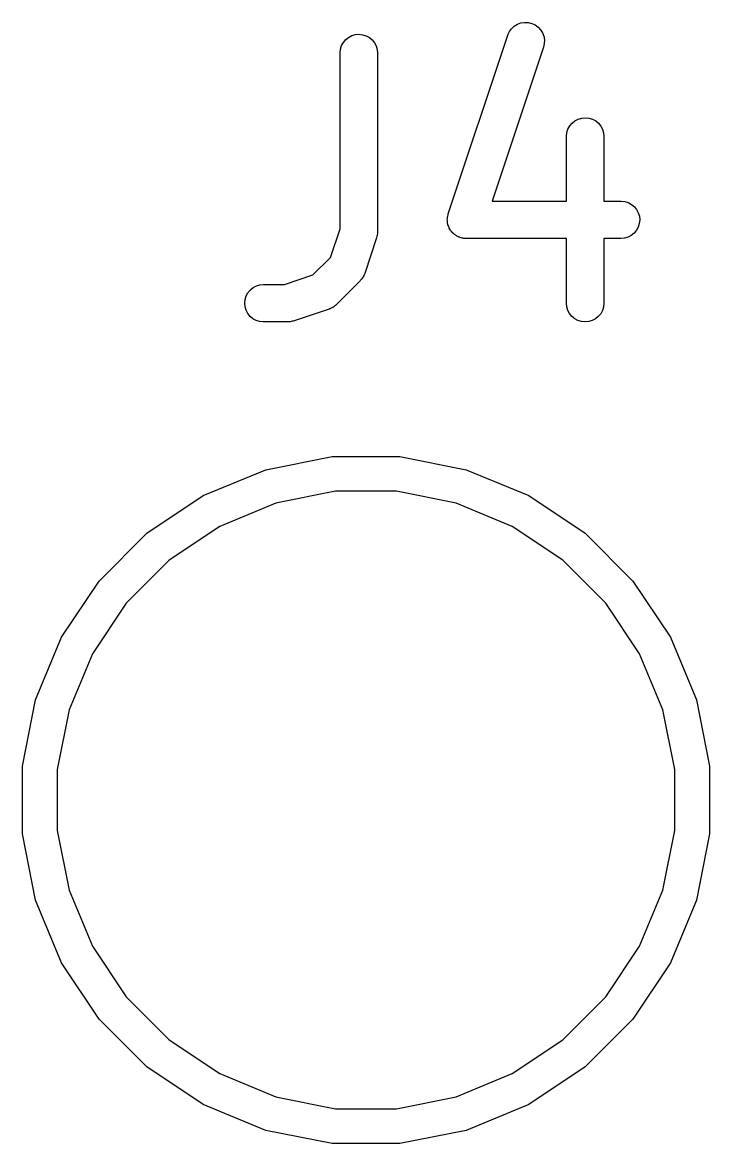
# Model space of a CAD drawing. Extents: x 4.1 to 76.2, y 7.7 to 62.
# Drawn here: x 41.146 to 43.893, y 21.639 to 26.121 of the extents above; entities that cross this region are included whole.
import ezdxf

# ---------------------------------------------------------------- set-up
doc = ezdxf.new("R2010")
doc.units = 0
doc.layers.add('BLACK', color=7, linetype='CONTINUOUS')

msp = doc.modelspace()

# ---------------------------------------------------------------- linework, layer by layer
at = {"layer": 'BLACK', "linetype": 'CONTINUOUS'}
for p, q in [((43.0931, 26.084), (43.1017, 26.0959)), ((43.1017, 26.0959), (43.1124, 26.1058)), ((43.1124, 26.1058), (43.1249, 26.1135)), ((43.1249, 26.1135), (43.1386, 26.1186)), ((43.1386, 26.1186), (43.1531, 26.1209)), ((43.1531, 26.1209), (43.1677, 26.1204)), ((43.1677, 26.1204), (43.1819, 26.117)), ((43.1819, 26.117), (43.1953, 26.111)), ((43.1953, 26.111), (43.2072, 26.1024)), ((43.2072, 26.1024), (43.2172, 26.0918)), ((43.2172, 26.0918), (43.2249, 26.0793)), ((42.4221, 26.028), (42.4292, 26.0408)), ((42.4292, 26.0408), (42.4386, 26.052)), ((42.4386, 26.052), (42.45, 26.0612)), ((42.45, 26.0612), (42.463, 26.068)), ((42.463, 26.068), (42.477, 26.0721)), ((42.477, 26.0721), (42.4916, 26.0734)), ((42.4916, 26.0734), (42.5061, 26.0719)), ((42.5061, 26.0719), (42.5201, 26.0676)), ((42.5201, 26.0676), (42.533, 26.0606)), ((42.533, 26.0606), (42.5443, 26.0513)), ((42.5443, 26.0513), (42.5535, 26.0399)), ((42.5535, 26.0399), (42.5604, 26.027)), ((42.8485, 25.3555), (43.0866, 26.0698)), ((43.0866, 26.0698), (43.0869, 26.0707)), ((43.0869, 26.0707), (43.0931, 26.084)), ((43.2249, 26.0793), (43.2301, 26.0657)), ((43.2301, 26.0657), (43.2326, 26.0512)), ((43.2326, 26.0512), (43.2321, 26.0366)), ((42.4161, 25.9995), (42.4177, 26.014)), ((42.4161, 25.9984), (42.4161, 25.9995)), ((42.4161, 25.2963), (42.4161, 25.9984)), ((42.4177, 26.014), (42.4221, 26.028)), ((42.5604, 26.027), (42.5646, 26.013)), ((42.5646, 26.013), (42.5661, 25.9984)), ((42.5661, 25.9984), (42.5661, 25.2841)), ((43.2289, 26.0223), (43.0237, 25.4068)), ((43.2321, 26.0366), (43.2289, 26.0223)), ((43.3434, 25.7187), (43.3548, 25.7278)), ((43.3548, 25.7278), (43.3677, 25.7346)), ((43.3677, 25.7346), (43.3818, 25.7388)), ((43.3818, 25.7388), (43.3964, 25.7401)), ((43.3964, 25.7401), (43.4109, 25.7386)), ((43.4109, 25.7386), (43.4249, 25.7342)), ((43.4249, 25.7342), (43.4378, 25.7273)), ((43.4378, 25.7273), (43.449, 25.7179)), ((43.3225, 25.6807), (43.3269, 25.6946)), ((43.3269, 25.6946), (43.3339, 25.7075)), ((43.3339, 25.7075), (43.3434, 25.7187)), ((43.449, 25.7179), (43.4583, 25.7066)), ((43.4583, 25.7066), (43.4652, 25.6937)), ((43.4652, 25.6937), (43.4694, 25.6797)), ((43.3208, 25.6661), (43.3225, 25.6807)), ((43.3208, 25.6651), (43.3208, 25.6661)), ((43.3208, 25.4068), (43.3208, 25.6651)), ((43.4694, 25.6797), (43.4708, 25.6651)), ((43.4708, 25.6651), (43.4708, 25.4068)), ((43.0237, 25.4068), (43.3208, 25.4068)), ((43.4708, 25.4068), (43.5387, 25.4068)), ((43.5387, 25.4068), (43.5397, 25.4067)), ((43.5397, 25.4067), (43.5543, 25.4051)), ((43.5543, 25.4051), (43.5682, 25.4007)), ((43.5682, 25.4007), (43.5811, 25.3936)), ((43.5811, 25.3936), (43.5923, 25.3842)), ((43.5923, 25.3842), (43.6014, 25.3728)), ((43.6014, 25.3728), (43.6082, 25.3598)), ((42.8446, 25.3323), (42.8451, 25.3367)), ((42.8449, 25.3294), (42.8446, 25.3323)), ((42.8448, 25.3266), (42.8449, 25.3294)), ((42.8456, 25.3222), (42.8448, 25.3266)), ((42.8451, 25.3367), (42.8452, 25.3412)), ((42.8452, 25.3412), (42.8459, 25.344)), ((42.8459, 25.344), (42.8462, 25.3468)), ((42.8462, 25.3468), (42.8475, 25.3511)), ((42.8475, 25.3511), (42.8485, 25.3555)), ((43.6082, 25.3598), (43.6124, 25.3458)), ((43.6137, 25.3312), (43.6122, 25.3167)), ((43.6124, 25.3458), (43.6137, 25.3312)), ((42.3779, 25.1818), (42.4161, 25.2963)), ((42.5656, 25.2789), (42.5655, 25.2747)), ((42.5661, 25.2831), (42.5656, 25.2789)), ((42.5661, 25.2841), (42.5661, 25.2831)), ((42.846, 25.3177), (42.8456, 25.3222)), ((42.8468, 25.3149), (42.846, 25.3177)), ((42.8472, 25.3121), (42.8468, 25.3149)), ((42.8488, 25.308), (42.8472, 25.3121)), ((42.8501, 25.3037), (42.8488, 25.308)), ((42.8514, 25.3011), (42.8501, 25.3037)), ((42.8524, 25.2984), (42.8514, 25.3011)), ((42.8548, 25.2946), (42.8524, 25.2984)), ((42.8569, 25.2907), (42.8548, 25.2946)), ((42.8587, 25.2885), (42.8569, 25.2907)), ((42.8602, 25.286), (42.8587, 25.2885)), ((42.8633, 25.2828), (42.8602, 25.286)), ((42.8661, 25.2793), (42.8633, 25.2828)), ((42.8682, 25.2774), (42.8661, 25.2793)), ((43.5915, 25.2785), (43.5802, 25.2693)), ((43.6009, 25.2898), (43.5915, 25.2785)), ((43.6078, 25.3027), (43.6009, 25.2898)), ((43.6122, 25.3167), (43.6078, 25.3027)), ((42.5622, 25.2604), (42.5146, 25.1176)), ((42.5632, 25.2645), (42.5622, 25.2604)), ((42.5644, 25.2685), (42.5632, 25.2645)), ((42.5648, 25.2716), (42.5644, 25.2685)), ((42.5655, 25.2747), (42.5648, 25.2716)), ((42.8702, 25.2754), (42.8682, 25.2774)), ((42.8738, 25.2727), (42.8702, 25.2754)), ((42.8773, 25.2699), (42.8738, 25.2727)), ((42.8798, 25.2685), (42.8773, 25.2699)), ((42.8821, 25.2668), (42.8798, 25.2685)), ((42.8862, 25.265), (42.8821, 25.2668)), ((42.8901, 25.2628), (42.8862, 25.265)), ((42.8928, 25.262), (42.8901, 25.2628)), ((42.8954, 25.2608), (42.8928, 25.262)), ((42.8998, 25.2597), (42.8954, 25.2608)), ((42.904, 25.2584), (42.8998, 25.2597)), ((42.9069, 25.2581), (42.904, 25.2584)), ((42.9097, 25.2574), (42.9069, 25.2581)), ((42.9142, 25.2573), (42.9097, 25.2574)), ((42.9186, 25.2568), (42.9142, 25.2573)), ((42.9196, 25.2568), (42.9186, 25.2568)), ((43.3208, 25.2568), (42.9196, 25.2568)), ((43.3208, 24.9984), (43.3208, 25.2568)), ((43.5387, 25.2568), (43.4708, 25.2568)), ((43.4708, 25.2568), (43.4708, 24.9984)), ((43.5533, 25.2582), (43.5387, 25.2568)), ((43.5673, 25.2624), (43.5533, 25.2582)), ((43.5802, 25.2693), (43.5673, 25.2624)), ((42.3077, 25.1116), (42.3779, 25.1818)), ((42.1932, 25.0734), (42.3077, 25.1116)), ((42.5058, 25.0996), (42.5025, 25.0956)), ((42.5068, 25.1015), (42.5058, 25.0996)), ((42.5081, 25.1033), (42.5068, 25.1015)), ((42.5103, 25.1079), (42.5081, 25.1033)), ((42.5127, 25.1125), (42.5103, 25.1079)), ((42.5133, 25.1146), (42.5127, 25.1125)), ((42.5143, 25.1166), (42.5133, 25.1146)), ((42.5146, 25.1176), (42.5143, 25.1166)), ((42.0573, 25.0516), (42.0686, 25.0609)), ((42.0686, 25.0609), (42.0815, 25.0678)), ((42.0815, 25.0678), (42.0955, 25.072)), ((42.0955, 25.072), (42.1101, 25.0734)), ((42.1101, 25.0734), (42.1932, 25.0734)), ((42.4965, 25.0882), (42.4012, 24.993)), ((42.4979, 25.0899), (42.4965, 25.0882)), ((42.4995, 25.0914), (42.4979, 25.0899)), ((42.5025, 25.0956), (42.4995, 25.0914)), ((42.0351, 24.9989), (42.0366, 25.0135)), ((42.0366, 25.0135), (42.041, 25.0275)), ((42.041, 25.0275), (42.0479, 25.0404)), ((42.0479, 25.0404), (42.0573, 25.0516)), ((42.0364, 24.9844), (42.0351, 24.9989)), ((42.0406, 24.9703), (42.0364, 24.9844)), ((42.0474, 24.9574), (42.0406, 24.9703)), ((42.3719, 24.9749), (42.2291, 24.9273)), ((42.3739, 24.9758), (42.3719, 24.9749)), ((42.3761, 24.9764), (42.3739, 24.9758)), ((42.3806, 24.9788), (42.3761, 24.9764)), ((42.3853, 24.9808), (42.3806, 24.9788)), ((42.3871, 24.9821), (42.3853, 24.9808)), ((42.3891, 24.9831), (42.3871, 24.9821)), ((42.3931, 24.9863), (42.3891, 24.9831)), ((42.3972, 24.9893), (42.3931, 24.9863)), ((42.3988, 24.9909), (42.3972, 24.9893)), ((42.4005, 24.9923), (42.3988, 24.9909)), ((42.4012, 24.993), (42.4005, 24.9923)), ((43.3223, 24.9839), (43.3208, 24.9984)), ((43.3265, 24.9698), (43.3223, 24.9839)), ((43.3334, 24.9569), (43.3265, 24.9698)), ((43.4648, 24.9689), (43.4577, 24.956)), ((43.4692, 24.9828), (43.4648, 24.9689)), ((43.4708, 24.9974), (43.4692, 24.9828)), ((43.4708, 24.9984), (43.4708, 24.9974)), ((42.0565, 24.9459), (42.0474, 24.9574)), ((42.0677, 24.9365), (42.0565, 24.9459)), ((42.0806, 24.9295), (42.0677, 24.9365)), ((42.0945, 24.9251), (42.0806, 24.9295)), ((42.1091, 24.9234), (42.0945, 24.9251)), ((42.1101, 24.9234), (42.1091, 24.9234)), ((42.2054, 24.9234), (42.1101, 24.9234)), ((42.2096, 24.9238), (42.2054, 24.9234)), ((42.2138, 24.9239), (42.2096, 24.9238)), ((42.2168, 24.9245), (42.2138, 24.9239)), ((42.2199, 24.9248), (42.2168, 24.9245)), ((42.224, 24.9261), (42.2199, 24.9248)), ((42.2281, 24.9269), (42.224, 24.9261)), ((42.2291, 24.9273), (42.2281, 24.9269)), ((43.3426, 24.9456), (43.3334, 24.9569)), ((43.3539, 24.9362), (43.3426, 24.9456)), ((43.3668, 24.9293), (43.3539, 24.9362)), ((43.3807, 24.925), (43.3668, 24.9293)), ((43.3953, 24.9234), (43.3807, 24.925)), ((43.4099, 24.9247), (43.3953, 24.9234)), ((43.4239, 24.9289), (43.4099, 24.9247)), ((43.4369, 24.9357), (43.4239, 24.9289)), ((43.4483, 24.9448), (43.4369, 24.9357)), ((43.4577, 24.956), (43.4483, 24.9448)), ((42.119, 24.333), (42.3843, 24.3858)), ((42.3843, 24.3858), (42.6549, 24.3858)), ((42.6549, 24.3858), (42.9202, 24.333)), ((41.8691, 24.2295), (42.119, 24.333)), ((42.9202, 24.333), (43.1701, 24.2295)), ((41.6441, 24.0792), (41.8691, 24.2295)), ((42.3981, 24.2464), (42.1596, 24.199)), ((42.6411, 24.2464), (42.3981, 24.2464)), ((42.8796, 24.199), (42.6411, 24.2464)), ((43.1701, 24.2295), (43.3951, 24.0792)), ((42.1596, 24.199), (41.9351, 24.106)), ((43.1041, 24.106), (42.8796, 24.199)), ((41.4528, 23.8879), (41.6441, 24.0792)), ((41.9351, 24.106), (41.733, 23.9709)), ((43.3062, 23.9709), (43.1041, 24.106)), ((43.3951, 24.0792), (43.5864, 23.8879)), ((41.733, 23.9709), (41.5611, 23.799)), ((43.4781, 23.799), (43.3062, 23.9709)), ((41.3025, 23.6629), (41.4528, 23.8879)), ((43.5864, 23.8879), (43.7367, 23.6629)), ((41.5611, 23.799), (41.426, 23.5969)), ((43.6132, 23.5969), (43.4781, 23.799)), ((41.199, 23.413), (41.3025, 23.6629)), ((43.7367, 23.6629), (43.8402, 23.413)), ((41.426, 23.5969), (41.333, 23.3724)), ((43.7062, 23.3724), (43.6132, 23.5969)), ((41.1462, 23.1477), (41.199, 23.413)), ((43.8402, 23.413), (43.893, 23.1477)), ((41.333, 23.3724), (41.2856, 23.1339)), ((43.7536, 23.1339), (43.7062, 23.3724)), ((41.1462, 22.8771), (41.1462, 23.1477)), ((41.2856, 23.1339), (41.2856, 22.8909)), ((43.7536, 22.8909), (43.7536, 23.1339)), ((43.893, 23.1477), (43.893, 22.8771)), ((41.199, 22.6118), (41.1462, 22.8771)), ((41.2856, 22.8909), (41.333, 22.6524)), ((43.7062, 22.6524), (43.7536, 22.8909)), ((43.893, 22.8771), (43.8402, 22.6118)), ((41.333, 22.6524), (41.426, 22.4279)), ((43.6132, 22.4279), (43.7062, 22.6524)), ((41.3025, 22.3619), (41.199, 22.6118)), ((43.8402, 22.6118), (43.7367, 22.3619)), ((41.426, 22.4279), (41.5611, 22.2258)), ((43.4781, 22.2258), (43.6132, 22.4279)), ((41.4528, 22.1369), (41.3025, 22.3619)), ((43.7367, 22.3619), (43.5864, 22.1369)), ((41.5611, 22.2258), (41.733, 22.0539)), ((43.3062, 22.0539), (43.4781, 22.2258)), ((41.6441, 21.9456), (41.4528, 22.1369)), ((43.5864, 22.1369), (43.3951, 21.9456)), ((41.733, 22.0539), (41.9351, 21.9188)), ((43.1041, 21.9188), (43.3062, 22.0539)), ((41.8691, 21.7953), (41.6441, 21.9456)), ((41.9351, 21.9188), (42.1596, 21.8258)), ((42.8796, 21.8258), (43.1041, 21.9188)), ((43.3951, 21.9456), (43.1701, 21.7953)), ((42.119, 21.6918), (41.8691, 21.7953)), ((42.1596, 21.8258), (42.3981, 21.7784)), ((42.6411, 21.7784), (42.8796, 21.8258)), ((43.1701, 21.7953), (42.9202, 21.6918)), ((42.3981, 21.7784), (42.6411, 21.7784)), ((42.3843, 21.639), (42.119, 21.6918)), ((42.9202, 21.6918), (42.6549, 21.639)), ((42.6549, 21.639), (42.3843, 21.639))]:
    msp.add_line(p, q, dxfattribs=at)

doc.saveas('drawing.dxf')
